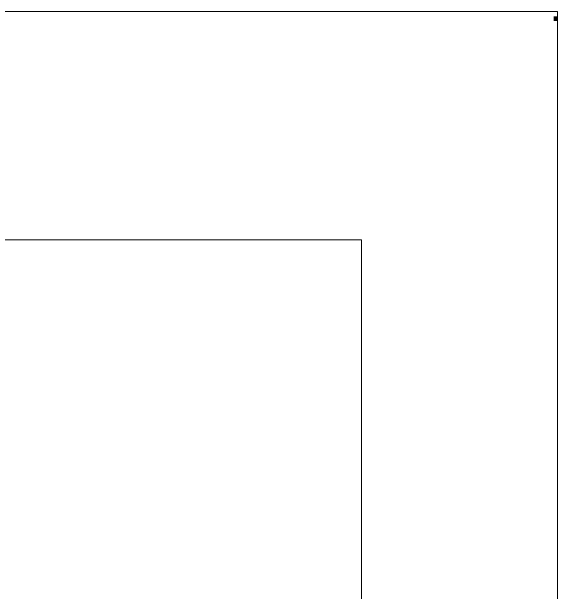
# Model space of a CAD drawing. Header units: inches. Extents: x 2435 to 7572, y 377 to 2555.
# Drawn here: x 3943.5 to 4064.7, y 1813 to 1941.9 of the extents above; entities that cross this region are included whole.
import ezdxf

# ---------------------------------------------------------------- set-up
doc = ezdxf.new("R2010")
doc.units = ezdxf.units.IN
doc.header["$MEASUREMENT"] = 0

msp = doc.modelspace()

# ---------------------------------------------------------------- hatches: boundary and pattern name
at = {"transparency": 33554559}
msp.add_hatch(color=256, dxfattribs=at).paths.add_polyline_path([(4064.65, 1939.83), (4063.82, 1939.83), (4063.82, 1940.88), (4064.65, 1940.88)])

# ---------------------------------------------------------------- linework, layer by layer
at = {"lineweight": 5}
for p, q in [((3727.95, 1941.94), (4064.65, 1941.94)), ((4064.65, 1941.94), (4064.65, 858.78)), ((3673.64, 1891.22), (4021.21, 1891.22)), ((4021.21, 1891.22), (4021.21, 909.5))]:
    msp.add_line(p, q, dxfattribs=at)

doc.saveas('drawing.dxf')
